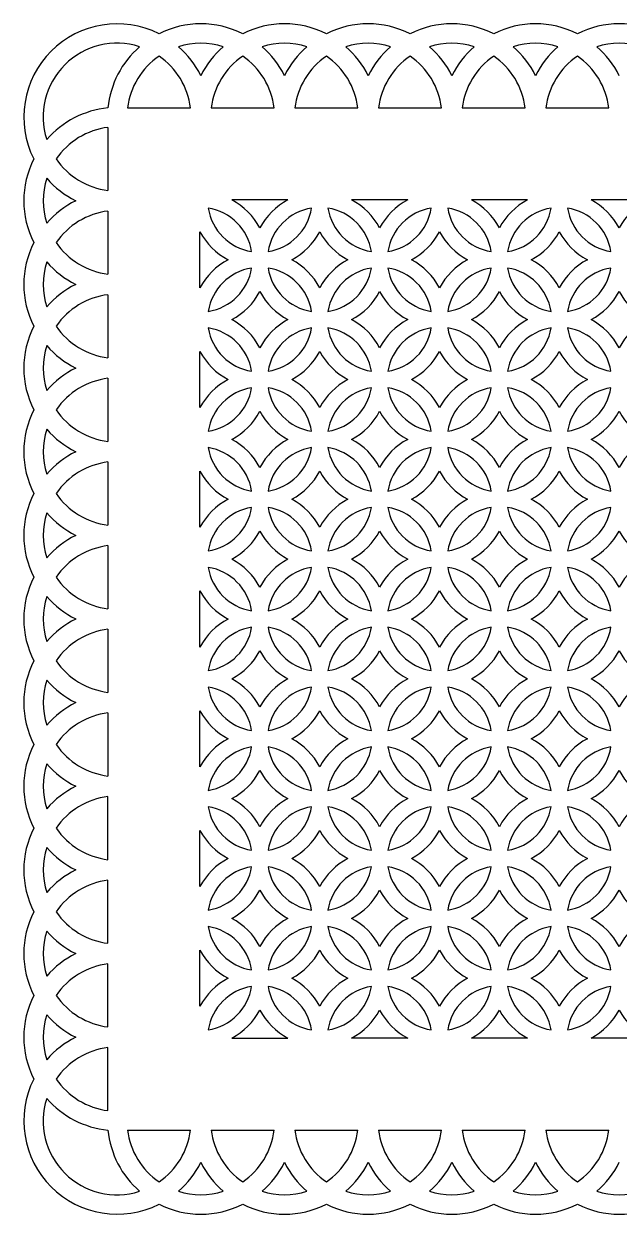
# Model space of a CAD drawing. Extents: x -350 to 190, y 155 to 395.
# Drawn here: x -74.2 to -12.7, y 269.9 to 392.8 of the extents above; entities that cross this region are included whole.
import ezdxf

# ---------------------------------------------------------------- set-up
doc = ezdxf.new("R2010")
doc.units = 0
doc.layers.get('0').update_dxf_attribs({"linetype": 'CONTINUOUS'})

msp = doc.modelspace()

# ---------------------------------------------------------------- linework, layer by layer
for p, q in [((-63.471048, 384.132136), (-56.953811, 384.132136)), ((-54.83447, 384.132136), (-48.317234, 384.132136)), ((-46.197893, 384.132136), (-39.680656, 384.132136)), ((-37.561315, 384.132136), (-31.044079, 384.132136)), ((-28.924738, 384.132136), (-22.407501, 384.132136)), ((-20.288161, 384.132136), (-13.770924, 384.132136)), ((-65.483501, 382.119682), (-65.483501, 375.602446)), ((-46.904122, 374.631938), (-52.699073, 374.631938)), ((-34.540674, 374.631938), (-40.335625, 374.631938)), ((-22.177226, 374.631938), (-27.972177, 374.631938)), ((-9.813778, 374.631938), (-15.608729, 374.631938)), ((-65.483501, 373.483105), (-65.483501, 366.965869)), ((-55.983322, 365.552739), (-55.983322, 371.34769)), ((-65.483501, 364.846528), (-65.483501, 358.329291)), ((-55.983322, 353.189291), (-55.983322, 358.984242)), ((-65.483501, 356.20995), (-65.483501, 349.692714)), ((-65.483501, 347.573373), (-65.483501, 341.056136)), ((-55.983322, 340.825843), (-55.983322, 346.620794)), ((-65.483501, 338.936795), (-65.483501, 332.419559)), ((-55.983322, 328.462395), (-55.983322, 334.257346)), ((-65.483501, 330.300218), (-65.483501, 323.782982)), ((-65.483501, 321.663641), (-65.483501, 315.146404)), ((-55.983322, 316.098947), (-55.983322, 321.893898)), ((-65.483501, 306.509827), (-65.483501, 313.027063)), ((-55.983322, 303.735499), (-55.983322, 309.53045)), ((-65.483501, 297.873249), (-65.483501, 304.390486)), ((-55.983322, 291.372051), (-55.983322, 297.167002)), ((-65.483501, 289.236672), (-65.483501, 295.753909)), ((-52.699073, 288.087802), (-46.904122, 288.087802)), ((-34.540674, 288.087802), (-40.335625, 288.087802)), ((-22.177226, 288.087802), (-27.972177, 288.087802)), ((-9.813778, 288.087802), (-15.608729, 288.087802)), ((-65.483501, 280.600095), (-65.483501, 287.117331)), ((-63.471048, 278.587641), (-56.953811, 278.587641)), ((-54.83447, 278.587641), (-48.317234, 278.587641)), ((-46.197893, 278.587641), (-39.680656, 278.587641)), ((-37.561315, 278.587641), (-31.044079, 278.587641)), ((-28.924738, 278.587641), (-22.407501, 278.587641)), ((-20.288161, 278.587641), (-13.770924, 278.587641))]:
    msp.add_line(p, q)
for centre, radius, start, end in [((-64.530718, 383.179353), 9.636577, 63.377233, 206.622767), ((-55.894141, 383.179353), 9.636577, 63.377233, 116.622767), ((-47.257563, 383.179353), 9.636577, 63.377233, 116.622767), ((-38.620986, 383.179353), 9.636577, 63.377233, 116.622767), ((-29.984408, 383.179353), 9.636577, 63.377233, 116.622767), ((-21.347831, 383.179353), 9.636577, 63.377233, 116.622767), ((-12.711254, 383.179353), 9.636577, 63.377233, 116.622767), ((-64.530718, 383.179353), 7.636577, 72.327431, 197.672569), ((-55.894141, 383.179353), 9.636577, 130.96948, 174.32581), ((-55.894141, 383.179353), 7.636577, 72.327431, 107.672569), ((-64.530718, 383.179353), 9.636577, 26.333307, 49.03052), ((-47.257563, 383.179353), 9.636577, 130.96948, 153.666693), ((-55.894141, 383.179353), 9.636577, 26.333307, 49.03052), ((-47.257563, 383.179353), 7.636577, 72.327431, 107.672569), ((-38.620986, 383.179353), 9.636577, 130.96948, 153.666693), ((-38.620986, 383.179353), 7.636577, 72.327431, 107.672569), ((-47.257563, 383.179353), 9.636577, 26.333307, 49.03052), ((-29.984408, 383.179353), 9.636577, 130.96948, 153.666693), ((-38.620986, 383.179353), 9.636577, 26.333307, 49.03052), ((-29.984408, 383.179353), 7.636577, 72.327431, 107.672569), ((-21.347831, 383.179353), 9.636577, 130.96948, 153.666693), ((-21.347831, 383.179353), 7.636577, 72.327431, 107.672569), ((-29.984408, 383.179353), 9.636577, 26.333307, 49.03052), ((-12.711254, 383.179353), 9.636577, 130.96948, 153.666693), ((-12.711254, 383.179353), 7.636577, 72.327431, 107.672569), ((-21.347831, 383.179353), 9.636577, 26.333307, 49.03052), ((-55.894141, 383.179353), 7.636577, 124.435238, 172.832776), ((-64.530718, 383.179353), 7.636577, 7.167224, 55.564762), ((-47.257563, 383.179353), 7.636577, 124.435238, 172.832776), ((-55.894141, 383.179353), 7.636577, 7.167224, 55.564762), ((-38.620986, 383.179353), 7.636577, 124.435238, 172.832776), ((-47.257563, 383.179353), 7.636577, 7.167224, 55.564762), ((-29.984408, 383.179353), 7.636577, 124.435238, 172.832776), ((-38.620986, 383.179353), 7.636577, 7.167224, 55.564762), ((-21.347831, 383.179353), 7.636577, 124.435238, 172.832776), ((-29.984408, 383.179353), 7.636577, 7.167224, 55.564762), ((-12.711254, 383.179353), 7.636577, 124.435238, 172.832776), ((-21.347831, 383.179353), 7.636577, 7.167224, 55.564762), ((-64.530718, 374.542775), 9.636577, 95.67419, 139.03052), ((-64.530718, 374.542775), 7.636577, 97.167224, 145.564762), ((-64.530718, 374.542775), 9.636577, 153.377233, 206.622767), ((-64.530718, 383.179353), 7.636577, 214.435238, 262.832776), ((-64.530718, 374.542775), 7.636577, 162.327431, 197.672569), ((-64.530718, 383.179353), 9.636577, 220.96948, 243.666693), ((-64.530718, 365.906198), 9.636577, 116.333307, 139.03052), ((-49.801598, 374.631938), 5.4, 189.044199, 260.955801), ((-55.983322, 368.450214), 5.4, 9.044199, 80.955801), ((-55.983322, 368.450214), 7, 27.980975, 62.019025), ((-43.619874, 368.450214), 7, 117.980975, 152.019025), ((-49.801598, 374.631938), 5.4, 279.044199, 350.955801), ((-43.619874, 368.450214), 5.4, 99.044199, 170.955801), ((-37.43815, 374.631938), 5.4, 189.044199, 260.955801), ((-43.619874, 368.450214), 5.4, 9.044199, 80.955801), ((-43.619874, 368.450214), 7, 27.980975, 62.019025), ((-31.256426, 368.450214), 7, 117.980975, 152.019025), ((-37.43815, 374.631938), 5.4, 279.044199, 350.955801), ((-31.256426, 368.450214), 5.4, 99.044199, 170.955801), ((-25.074702, 374.631938), 5.4, 189.044199, 260.955801), ((-31.256426, 368.450214), 5.4, 9.044199, 80.955801), ((-31.256426, 368.450214), 7, 27.980975, 62.019025), ((-18.892978, 368.450214), 7, 117.980975, 152.019025), ((-25.074702, 374.631938), 5.4, 279.044199, 350.955801), ((-18.892978, 368.450214), 5.4, 99.044199, 170.955801), ((-12.711254, 374.631938), 5.4, 189.044199, 260.955801), ((-18.892978, 368.450214), 5.4, 9.044199, 80.955801), ((-18.892978, 368.450214), 7, 27.980975, 62.019025), ((-6.52953, 368.450214), 7, 117.980975, 152.019025), ((-64.530718, 365.906198), 7.636577, 97.167224, 145.564762), ((-49.801598, 374.631938), 7, 207.980975, 242.019025), ((-49.801598, 374.631938), 7, 297.980975, 332.019025), ((-37.43815, 374.631938), 7, 207.980975, 242.019025), ((-37.43815, 374.631938), 7, 297.980975, 332.019025), ((-25.074702, 374.631938), 7, 207.980975, 242.019025), ((-25.074702, 374.631938), 7, 297.980975, 332.019025), ((-12.711254, 374.631938), 7, 207.980975, 242.019025), ((-64.530718, 365.906198), 9.636577, 153.377233, 206.622767), ((-64.530718, 374.542775), 7.636577, 214.435238, 262.832776), ((-64.530718, 365.906198), 7.636577, 162.327431, 197.672569), ((-64.530718, 374.542775), 9.636577, 220.96948, 243.666693), ((-49.801598, 362.26849), 7, 117.980975, 152.019025), ((-49.801598, 362.26849), 5.4, 99.044199, 170.955801), ((-55.983322, 368.450214), 5.4, 279.044199, 350.955801), ((-49.801598, 362.26849), 5.4, 9.044199, 80.955801), ((-43.619874, 368.450214), 5.4, 189.044199, 260.955801), ((-49.801598, 362.26849), 7, 27.980975, 62.019025), ((-37.43815, 362.26849), 7, 117.980975, 152.019025), ((-37.43815, 362.26849), 5.4, 99.044199, 170.955801), ((-43.619874, 368.450214), 5.4, 279.044199, 350.955801), ((-37.43815, 362.26849), 5.4, 9.044199, 80.955801), ((-31.256426, 368.450214), 5.4, 189.044199, 260.955801), ((-37.43815, 362.26849), 7, 27.980975, 62.019025), ((-25.074702, 362.26849), 7, 117.980975, 152.019025), ((-25.074702, 362.26849), 5.4, 99.044199, 170.955801), ((-31.256426, 368.450214), 5.4, 279.044199, 350.955801), ((-25.074702, 362.26849), 5.4, 9.044199, 80.955801), ((-18.892978, 368.450214), 5.4, 189.044199, 260.955801), ((-25.074702, 362.26849), 7, 27.980975, 62.019025), ((-12.711254, 362.26849), 7, 117.980975, 152.019025), ((-12.711254, 362.26849), 5.4, 99.044199, 170.955801), ((-18.892978, 368.450214), 5.4, 279.044199, 350.955801), ((-64.530718, 357.269621), 9.636577, 116.333307, 139.03052), ((-55.983322, 368.450214), 7, 297.980975, 332.019025), ((-43.619874, 368.450214), 7, 207.980975, 242.019025), ((-43.619874, 368.450214), 7, 297.980975, 332.019025), ((-31.256426, 368.450214), 7, 207.980975, 242.019025), ((-31.256426, 368.450214), 7, 297.980975, 332.019025), ((-18.892978, 368.450214), 7, 207.980975, 242.019025), ((-18.892978, 368.450214), 7, 297.980975, 332.019025), ((-6.52953, 368.450214), 7, 207.980975, 242.019025), ((-64.530718, 357.269621), 7.636577, 97.167224, 145.564762), ((-64.530718, 357.269621), 9.636577, 153.377233, 206.622767), ((-64.530718, 365.906198), 7.636577, 214.435238, 262.832776), ((-55.983322, 356.086766), 5.4, 9.044199, 80.955801), ((-49.801598, 362.26849), 5.4, 189.044199, 260.955801), ((-55.983322, 356.086766), 7, 27.980975, 62.019025), ((-43.619874, 356.086766), 7, 117.980975, 152.019025), ((-49.801598, 362.26849), 5.4, 279.044199, 350.955801), ((-43.619874, 356.086766), 5.4, 99.044199, 170.955801), ((-37.43815, 362.26849), 5.4, 189.044199, 260.955801), ((-43.619874, 356.086766), 5.4, 9.044199, 80.955801), ((-43.619874, 356.086766), 7, 27.980975, 62.019025), ((-31.256426, 356.086766), 7, 117.980975, 152.019025), ((-31.256426, 356.086766), 5.4, 99.044199, 170.955801), ((-37.43815, 362.26849), 5.4, 279.044199, 350.955801), ((-25.074702, 362.26849), 5.4, 189.044199, 260.955801), ((-31.256426, 356.086766), 5.4, 9.044199, 80.955801), ((-31.256426, 356.086766), 7, 27.980975, 62.019025), ((-18.892978, 356.086766), 7, 117.980975, 152.019025), ((-25.074702, 362.26849), 5.4, 279.044199, 350.955801), ((-18.892978, 356.086766), 5.4, 99.044199, 170.955801), ((-12.711254, 362.26849), 5.4, 189.044199, 260.955801), ((-18.892978, 356.086766), 5.4, 9.044199, 80.955801), ((-18.892978, 356.086766), 7, 27.980975, 62.019025), ((-6.52953, 356.086766), 7, 117.980975, 152.019025), ((-64.530718, 357.269621), 7.636577, 162.327431, 197.672569), ((-64.530718, 365.906198), 9.636577, 220.96948, 243.666693), ((-49.801598, 362.26849), 7, 207.980975, 242.019025), ((-49.801598, 362.26849), 7, 297.980975, 332.019025), ((-37.43815, 362.26849), 7, 207.980975, 242.019025), ((-37.43815, 362.26849), 7, 297.980975, 332.019025), ((-25.074702, 362.26849), 7, 207.980975, 242.019025), ((-25.074702, 362.26849), 7, 297.980975, 332.019025), ((-12.711254, 362.26849), 7, 207.980975, 242.019025), ((-64.530718, 348.633043), 9.636577, 116.333307, 139.03052), ((-64.530718, 348.633043), 7.636577, 97.167224, 145.564762), ((-49.801598, 349.905042), 7, 117.980975, 152.019025), ((-55.983322, 356.086766), 5.4, 279.044199, 350.955801), ((-49.801598, 349.905042), 5.4, 99.044199, 170.955801), ((-43.619874, 356.086766), 5.4, 189.044199, 260.955801), ((-49.801598, 349.905042), 5.4, 9.044199, 80.955801), ((-49.801598, 349.905042), 7, 27.980975, 62.019025), ((-37.43815, 349.905042), 7, 117.980975, 152.019025), ((-37.43815, 349.905042), 5.4, 99.044199, 170.955801), ((-43.619874, 356.086766), 5.4, 279.044199, 350.955801), ((-31.256426, 356.086766), 5.4, 189.044199, 260.955801), ((-37.43815, 349.905042), 5.4, 9.044199, 80.955801), ((-37.43815, 349.905042), 7, 27.980975, 62.019025), ((-25.074702, 349.905042), 7, 117.980975, 152.019025), ((-25.074702, 349.905042), 5.4, 99.044199, 170.955801), ((-31.256426, 356.086766), 5.4, 279.044199, 350.955801), ((-18.892978, 356.086766), 5.4, 189.044199, 260.955801), ((-25.074702, 349.905042), 5.4, 9.044199, 80.955801), ((-25.074702, 349.905042), 7, 27.980975, 62.019025), ((-12.711254, 349.905042), 7, 117.980975, 152.019025), ((-12.711254, 349.905042), 5.4, 99.044199, 170.955801), ((-18.892978, 356.086766), 5.4, 279.044199, 350.955801), ((-64.530718, 348.633043), 9.636577, 153.377233, 206.622767), ((-64.530718, 357.269621), 7.636577, 214.435238, 262.832776), ((-55.983322, 356.086766), 7, 297.980975, 332.019025), ((-43.619874, 356.086766), 7, 207.980975, 242.019025), ((-43.619874, 356.086766), 7, 297.980975, 332.019025), ((-31.256426, 356.086766), 7, 207.980975, 242.019025), ((-31.256426, 356.086766), 7, 297.980975, 332.019025), ((-18.892978, 356.086766), 7, 207.980975, 242.019025), ((-18.892978, 356.086766), 7, 297.980975, 332.019025), ((-6.52953, 356.086766), 7, 207.980975, 242.019025), ((-64.530718, 348.633043), 7.636577, 162.327431, 197.672569), ((-64.530718, 357.269621), 9.636577, 220.96948, 243.666693), ((-64.530718, 357.269621), 9.636577, 220.96948, 243.666693), ((-55.983322, 343.723318), 7, 27.980975, 62.019025), ((-43.619874, 343.723318), 7, 117.980975, 152.019025), ((-43.619874, 343.723318), 7, 27.980975, 62.019025), ((-31.256426, 343.723318), 7, 117.980975, 152.019025), ((-31.256426, 343.723318), 7, 27.980975, 62.019025), ((-18.892978, 343.723318), 7, 117.980975, 152.019025), ((-18.892978, 343.723318), 7, 27.980975, 62.019025), ((-6.52953, 343.723318), 7, 117.980975, 152.019025), ((-64.530718, 339.996466), 9.636577, 116.333307, 139.03052), ((-49.801598, 349.905042), 5.4, 189.044199, 260.955801), ((-55.983322, 343.723318), 5.4, 9.044199, 80.955801), ((-49.801598, 349.905042), 5.4, 279.044199, 350.955801), ((-43.619874, 343.723318), 5.4, 99.044199, 170.955801), ((-37.43815, 349.905042), 5.4, 189.044199, 260.955801), ((-43.619874, 343.723318), 5.4, 9.044199, 80.955801), ((-37.43815, 349.905042), 5.4, 279.044199, 350.955801), ((-31.256426, 343.723318), 5.4, 99.044199, 170.955801), ((-25.074702, 349.905042), 5.4, 189.044199, 260.955801), ((-31.256426, 343.723318), 5.4, 9.044199, 80.955801), ((-25.074702, 349.905042), 5.4, 279.044199, 350.955801), ((-18.892978, 343.723318), 5.4, 99.044199, 170.955801), ((-12.711254, 349.905042), 5.4, 189.044199, 260.955801), ((-18.892978, 343.723318), 5.4, 9.044199, 80.955801), ((-64.530718, 339.996466), 7.636577, 97.167224, 145.564762), ((-49.801598, 349.905042), 7, 207.980975, 242.019025), ((-49.801598, 349.905042), 7, 297.980975, 332.019025), ((-37.43815, 349.905042), 7, 207.980975, 242.019025), ((-37.43815, 349.905042), 7, 297.980975, 332.019025), ((-25.074702, 349.905042), 7, 207.980975, 242.019025), ((-25.074702, 349.905042), 7, 297.980975, 332.019025), ((-12.711254, 349.905042), 7, 207.980975, 242.019025), ((-64.530718, 339.996466), 9.636577, 153.377233, 206.622767), ((-64.530718, 348.633043), 7.636577, 214.435238, 262.832776), ((-49.801598, 337.541594), 7, 117.980975, 152.019025), ((-49.801598, 337.541594), 7, 27.980975, 62.019025), ((-37.43815, 337.541594), 7, 117.980975, 152.019025), ((-37.43815, 337.541594), 7, 27.980975, 62.019025), ((-25.074702, 337.541594), 7, 117.980975, 152.019025), ((-25.074702, 337.541594), 7, 27.980975, 62.019025), ((-12.711254, 337.541594), 7, 117.980975, 152.019025), ((-64.530718, 339.996466), 7.636577, 162.327431, 197.672569), ((-64.530718, 348.633043), 9.636577, 220.96948, 243.666693), ((-55.983322, 343.723318), 5.4, 279.044199, 350.955801), ((-49.801598, 337.541594), 5.4, 99.044199, 170.955801), ((-43.619874, 343.723318), 5.4, 189.044199, 260.955801), ((-49.801598, 337.541594), 5.4, 9.044199, 80.955801), ((-43.619874, 343.723318), 5.4, 279.044199, 350.955801), ((-37.43815, 337.541594), 5.4, 99.044199, 170.955801), ((-31.256426, 343.723318), 5.4, 189.044199, 260.955801), ((-37.43815, 337.541594), 5.4, 9.044199, 80.955801), ((-25.074702, 337.541594), 5.4, 99.044199, 170.955801), ((-31.256426, 343.723318), 5.4, 279.044199, 350.955801), ((-18.892978, 343.723318), 5.4, 189.044199, 260.955801), ((-25.074702, 337.541594), 5.4, 9.044199, 80.955801), ((-12.711254, 337.541594), 5.4, 99.044199, 170.955801), ((-18.892978, 343.723318), 5.4, 279.044199, 350.955801), ((-64.530718, 331.359889), 9.636577, 116.333307, 139.03052), ((-55.983322, 343.723318), 7, 297.980975, 332.019025), ((-43.619874, 343.723318), 7, 207.980975, 242.019025), ((-43.619874, 343.723318), 7, 297.980975, 332.019025), ((-31.256426, 343.723318), 7, 207.980975, 242.019025), ((-31.256426, 343.723318), 7, 297.980975, 332.019025), ((-18.892978, 343.723318), 7, 207.980975, 242.019025), ((-18.892978, 343.723318), 7, 297.980975, 332.019025), ((-6.52953, 343.723318), 7, 207.980975, 242.019025), ((-64.530718, 331.359889), 7.636577, 97.167224, 145.564762), ((-55.983322, 331.35987), 7, 27.980975, 62.019025), ((-43.619874, 331.35987), 7, 117.980975, 152.019025), ((-43.619874, 331.35987), 7, 27.980975, 62.019025), ((-31.256426, 331.35987), 7, 117.980975, 152.019025), ((-31.256426, 331.35987), 7, 27.980975, 62.019025), ((-18.892978, 331.35987), 7, 117.980975, 152.019025), ((-18.892978, 331.35987), 7, 27.980975, 62.019025), ((-6.52953, 331.35987), 7, 117.980975, 152.019025), ((-64.530718, 331.359889), 9.636577, 153.377233, 206.622767), ((-64.530718, 339.996466), 7.636577, 214.435238, 262.832776), ((-55.983322, 331.35987), 5.4, 9.044199, 80.955801), ((-49.801598, 337.541594), 5.4, 189.044199, 260.955801), ((-43.619874, 331.35987), 5.4, 99.044199, 170.955801), ((-49.801598, 337.541594), 5.4, 279.044199, 350.955801), ((-43.619874, 331.35987), 5.4, 9.044199, 80.955801), ((-37.43815, 337.541594), 5.4, 189.044199, 260.955801), ((-31.256426, 331.35987), 5.4, 99.044199, 170.955801), ((-37.43815, 337.541594), 5.4, 279.044199, 350.955801), ((-25.074702, 337.541594), 5.4, 189.044199, 260.955801), ((-31.256426, 331.35987), 5.4, 9.044199, 80.955801), ((-18.892978, 331.35987), 5.4, 99.044199, 170.955801), ((-25.074702, 337.541594), 5.4, 279.044199, 350.955801), ((-12.711254, 337.541594), 5.4, 189.044199, 260.955801), ((-18.892978, 331.35987), 5.4, 9.044199, 80.955801), ((-64.530718, 331.359889), 7.636577, 162.327431, 197.672569), ((-64.530718, 339.996466), 9.636577, 220.96948, 243.666693), ((-49.801598, 337.541594), 7, 207.980975, 242.019025), ((-49.801598, 337.541594), 7, 297.980975, 332.019025), ((-37.43815, 337.541594), 7, 207.980975, 242.019025), ((-37.43815, 337.541594), 7, 297.980975, 332.019025), ((-25.074702, 337.541594), 7, 207.980975, 242.019025), ((-25.074702, 337.541594), 7, 297.980975, 332.019025), ((-12.711254, 337.541594), 7, 207.980975, 242.019025), ((-64.530718, 322.723311), 9.636577, 116.333307, 139.03052), ((-49.801598, 325.178146), 7, 117.980975, 152.019025), ((-49.801598, 325.178146), 7, 27.980975, 62.019025), ((-37.43815, 325.178146), 7, 117.980975, 152.019025), ((-37.43815, 325.178146), 7, 27.980975, 62.019025), ((-25.074702, 325.178146), 7, 117.980975, 152.019025), ((-25.074702, 325.178146), 7, 27.980975, 62.019025), ((-12.711254, 325.178146), 7, 117.980975, 152.019025), ((-64.530718, 322.723311), 7.636577, 97.167224, 145.564762), ((-49.801598, 325.178146), 5.4, 99.044199, 170.955801), ((-55.983322, 331.35987), 5.4, 279.044199, 350.955801), ((-49.801598, 325.178146), 5.4, 9.044199, 80.955801), ((-43.619874, 331.35987), 5.4, 189.044199, 260.955801), ((-37.43815, 325.178146), 5.4, 99.044199, 170.955801), ((-43.619874, 331.35987), 5.4, 279.044199, 350.955801), ((-31.256426, 331.35987), 5.4, 189.044199, 260.955801), ((-37.43815, 325.178146), 5.4, 9.044199, 80.955801), ((-25.074702, 325.178146), 5.4, 99.044199, 170.955801), ((-31.256426, 331.35987), 5.4, 279.044199, 350.955801), ((-25.074702, 325.178146), 5.4, 9.044199, 80.955801), ((-18.892978, 331.35987), 5.4, 189.044199, 260.955801), ((-12.711254, 325.178146), 5.4, 99.044199, 170.955801), ((-18.892978, 331.35987), 5.4, 279.044199, 350.955801), ((-64.530718, 322.723311), 9.636577, 153.377233, 206.622767), ((-64.530718, 331.359889), 7.636577, 214.435238, 262.832776), ((-55.983322, 331.35987), 7, 297.980975, 332.019025), ((-43.619874, 331.35987), 7, 207.980975, 242.019025), ((-43.619874, 331.35987), 7, 297.980975, 332.019025), ((-31.256426, 331.35987), 7, 207.980975, 242.019025), ((-31.256426, 331.35987), 7, 297.980975, 332.019025), ((-18.892978, 331.35987), 7, 207.980975, 242.019025), ((-18.892978, 331.35987), 7, 297.980975, 332.019025), ((-6.52953, 331.35987), 7, 207.980975, 242.019025), ((-64.530718, 322.723311), 7.636577, 162.327431, 197.672569), ((-64.530718, 331.359889), 9.636577, 220.96948, 243.666693), ((-55.983322, 318.996422), 7, 27.980975, 62.019025), ((-43.619874, 318.996422), 7, 117.980975, 152.019025), ((-43.619874, 318.996422), 7, 27.980975, 62.019025), ((-31.256426, 318.996422), 7, 117.980975, 152.019025), ((-31.256426, 318.996422), 7, 27.980975, 62.019025), ((-18.892978, 318.996422), 7, 117.980975, 152.019025), ((-18.892978, 318.996422), 7, 27.980975, 62.019025), ((-6.52953, 318.996422), 7, 117.980975, 152.019025), ((-49.801598, 325.178146), 5.4, 189.044199, 260.955801), ((-55.983322, 318.996422), 5.4, 9.044199, 80.955801), ((-43.619874, 318.996422), 5.4, 99.044199, 170.955801), ((-49.801598, 325.178146), 5.4, 279.044199, 350.955801), ((-43.619874, 318.996422), 5.4, 9.044199, 80.955801), ((-37.43815, 325.178146), 5.4, 189.044199, 260.955801), ((-31.256426, 318.996422), 5.4, 99.044199, 170.955801), ((-37.43815, 325.178146), 5.4, 279.044199, 350.955801), ((-25.074702, 325.178146), 5.4, 189.044199, 260.955801), ((-31.256426, 318.996422), 5.4, 9.044199, 80.955801), ((-18.892978, 318.996422), 5.4, 99.044199, 170.955801), ((-25.074702, 325.178146), 5.4, 279.044199, 350.955801), ((-18.892978, 318.996422), 5.4, 9.044199, 80.955801), ((-12.711254, 325.178146), 5.4, 189.044199, 260.955801), ((-64.530718, 314.086734), 9.636577, 116.333307, 139.03052), ((-64.530718, 314.086734), 7.636577, 97.167224, 145.564762), ((-49.801598, 325.178146), 7, 207.980975, 242.019025), ((-49.801598, 325.178146), 7, 297.980975, 332.019025), ((-37.43815, 325.178146), 7, 207.980975, 242.019025), ((-37.43815, 325.178146), 7, 297.980975, 332.019025), ((-25.074702, 325.178146), 7, 207.980975, 242.019025), ((-25.074702, 325.178146), 7, 297.980975, 332.019025), ((-12.711254, 325.178146), 7, 207.980975, 242.019025), ((-64.530718, 314.086734), 9.636577, 153.377233, 206.622767), ((-64.530718, 322.723311), 7.636577, 214.435238, 262.832776), ((-49.801598, 312.814698), 7, 117.980975, 152.019025), ((-49.801598, 312.814698), 7, 27.980975, 62.019025), ((-37.43815, 312.814698), 7, 117.980975, 152.019025), ((-37.43815, 312.814698), 7, 27.980975, 62.019025), ((-25.074702, 312.814698), 7, 117.980975, 152.019025), ((-25.074702, 312.814698), 7, 27.980975, 62.019025), ((-12.711254, 312.814698), 7, 117.980975, 152.019025), ((-49.801598, 312.814698), 5.4, 99.044199, 170.955801), ((-55.983322, 318.996422), 5.4, 279.044199, 350.955801), ((-43.619874, 318.996422), 5.4, 189.044199, 260.955801), ((-49.801598, 312.814698), 5.4, 9.044199, 80.955801), ((-43.619874, 318.996422), 5.4, 279.044199, 350.955801), ((-37.43815, 312.814698), 5.4, 99.044199, 170.955801), ((-31.256426, 318.996422), 5.4, 189.044199, 260.955801), ((-37.43815, 312.814698), 5.4, 9.044199, 80.955801), ((-25.074702, 312.814698), 5.4, 99.044199, 170.955801), ((-31.256426, 318.996422), 5.4, 279.044199, 350.955801), ((-18.892978, 318.996422), 5.4, 189.044199, 260.955801), ((-25.074702, 312.814698), 5.4, 9.044199, 80.955801), ((-12.711254, 312.814698), 5.4, 99.044199, 170.955801), ((-18.892978, 318.996422), 5.4, 279.044199, 350.955801), ((-64.530718, 314.086734), 7.636577, 162.327431, 197.672569), ((-64.530718, 322.723311), 9.636577, 220.96948, 243.666693), ((-55.983322, 318.996422), 7, 297.980975, 332.019025), ((-43.619874, 318.996422), 7, 207.980975, 242.019025), ((-43.619874, 318.996422), 7, 297.980975, 332.019025), ((-31.256426, 318.996422), 7, 207.980975, 242.019025), ((-31.256426, 318.996422), 7, 297.980975, 332.019025), ((-18.892978, 318.996422), 7, 207.980975, 242.019025), ((-18.892978, 318.996422), 7, 297.980975, 332.019025), ((-6.52953, 318.996422), 7, 207.980975, 242.019025), ((-64.530718, 305.450156), 9.636577, 116.333307, 139.03052), ((-64.530718, 305.450156), 7.636577, 97.167224, 145.564762), ((-55.983322, 306.632974), 7, 27.980975, 62.019025), ((-43.619874, 306.632974), 7, 117.980975, 152.019025), ((-43.619874, 306.632974), 7, 27.980975, 62.019025), ((-31.256426, 306.632974), 7, 117.980975, 152.019025), ((-31.256426, 306.632974), 7, 27.980975, 62.019025), ((-18.892978, 306.632974), 7, 117.980975, 152.019025), ((-18.892978, 306.632974), 7, 27.980975, 62.019025), ((-6.52953, 306.632974), 7, 117.980975, 152.019025), ((-49.801598, 312.814698), 5.4, 189.044199, 260.955801), ((-55.983322, 306.632974), 5.4, 9.044199, 80.955801), ((-49.801598, 312.814698), 5.4, 279.044199, 350.955801), ((-43.619874, 306.632974), 5.4, 99.044199, 170.955801), ((-43.619874, 306.632974), 5.4, 9.044199, 80.955801), ((-37.43815, 312.814698), 5.4, 189.044199, 260.955801), ((-31.256426, 306.632974), 5.4, 99.044199, 170.955801), ((-37.43815, 312.814698), 5.4, 279.044199, 350.955801), ((-31.256426, 306.632974), 5.4, 9.044199, 80.955801), ((-25.074702, 312.814698), 5.4, 189.044199, 260.955801), ((-18.892978, 306.632974), 5.4, 99.044199, 170.955801), ((-25.074702, 312.814698), 5.4, 279.044199, 350.955801), ((-18.892978, 306.632974), 5.4, 9.044199, 80.955801), ((-12.711254, 312.814698), 5.4, 189.044199, 260.955801), ((-64.530718, 305.450156), 9.636577, 153.377233, 206.622767), ((-64.530718, 314.086734), 7.636577, 214.435238, 262.832776), ((-49.801598, 312.814698), 7, 207.980975, 242.019025), ((-49.801598, 312.814698), 7, 297.980975, 332.019025), ((-37.43815, 312.814698), 7, 207.980975, 242.019025), ((-37.43815, 312.814698), 7, 297.980975, 332.019025), ((-25.074702, 312.814698), 7, 207.980975, 242.019025), ((-25.074702, 312.814698), 7, 297.980975, 332.019025), ((-12.711254, 312.814698), 7, 207.980975, 242.019025), ((-64.530718, 305.450156), 7.636577, 162.327431, 197.672569), ((-64.530718, 314.086734), 9.636577, 220.96948, 243.666693), ((-49.801598, 300.45125), 7, 117.980975, 152.019025), ((-49.801598, 300.45125), 7, 27.980975, 62.019025), ((-37.43815, 300.45125), 7, 117.980975, 152.019025), ((-37.43815, 300.45125), 7, 27.980975, 62.019025), ((-25.074702, 300.45125), 7, 117.980975, 152.019025), ((-25.074702, 300.45125), 7, 27.980975, 62.019025), ((-12.711254, 300.45125), 7, 117.980975, 152.019025), ((-64.530718, 296.813579), 9.636577, 116.333307, 139.03052), ((-55.983322, 306.632974), 5.4, 279.044199, 350.955801), ((-49.801598, 300.45125), 5.4, 99.044199, 170.955801), ((-43.619874, 306.632974), 5.4, 189.044199, 260.955801), ((-49.801598, 300.45125), 5.4, 9.044199, 80.955801), ((-43.619874, 306.632974), 5.4, 279.044199, 350.955801), ((-37.43815, 300.45125), 5.4, 99.044199, 170.955801), ((-31.256426, 306.632974), 5.4, 189.044199, 260.955801), ((-37.43815, 300.45125), 5.4, 9.044199, 80.955801), ((-25.074702, 300.45125), 5.4, 99.044199, 170.955801), ((-31.256426, 306.632974), 5.4, 279.044199, 350.955801), ((-18.892978, 306.632974), 5.4, 189.044199, 260.955801), ((-25.074702, 300.45125), 5.4, 9.044199, 80.955801), ((-18.892978, 306.632974), 5.4, 279.044199, 350.955801), ((-12.711254, 300.45125), 5.4, 99.044199, 170.955801), ((-64.530718, 296.813579), 7.636577, 97.167224, 145.564762), ((-55.983322, 306.632974), 7, 297.980975, 332.019025), ((-43.619874, 306.632974), 7, 207.980975, 242.019025), ((-43.619874, 306.632974), 7, 297.980975, 332.019025), ((-31.256426, 306.632974), 7, 207.980975, 242.019025), ((-31.256426, 306.632974), 7, 297.980975, 332.019025), ((-18.892978, 306.632974), 7, 207.980975, 242.019025), ((-18.892978, 306.632974), 7, 297.980975, 332.019025), ((-6.52953, 306.632974), 7, 207.980975, 242.019025), ((-64.530718, 296.813579), 9.636577, 153.377233, 206.622767), ((-64.530718, 305.450156), 7.636577, 214.435238, 262.832776), ((-55.983322, 294.269526), 7, 27.980975, 62.019025), ((-43.619874, 294.269526), 7, 117.980975, 152.019025), ((-43.619874, 294.269526), 7, 27.980975, 62.019025), ((-31.256426, 294.269526), 7, 117.980975, 152.019025), ((-31.256426, 294.269526), 7, 27.980975, 62.019025), ((-18.892978, 294.269526), 7, 117.980975, 152.019025), ((-18.892978, 294.269526), 7, 27.980975, 62.019025), ((-6.52953, 294.269526), 7, 117.980975, 152.019025), ((-64.530718, 296.813579), 7.636577, 162.327431, 197.672569), ((-64.530718, 305.450156), 9.636577, 220.96948, 243.666693), ((-49.801598, 300.45125), 5.4, 189.044199, 260.955801), ((-55.983322, 294.269526), 5.4, 9.044199, 80.955801), ((-43.619874, 294.269526), 5.4, 99.044199, 170.955801), ((-49.801598, 300.45125), 5.4, 279.044199, 350.955801), ((-43.619874, 294.269526), 5.4, 9.044199, 80.955801), ((-37.43815, 300.45125), 5.4, 189.044199, 260.955801), ((-37.43815, 300.45125), 5.4, 279.044199, 350.955801), ((-31.256426, 294.269526), 5.4, 99.044199, 170.955801), ((-25.074702, 300.45125), 5.4, 189.044199, 260.955801), ((-31.256426, 294.269526), 5.4, 9.044199, 80.955801), ((-18.892978, 294.269526), 5.4, 99.044199, 170.955801), ((-25.074702, 300.45125), 5.4, 279.044199, 350.955801), ((-18.892978, 294.269526), 5.4, 9.044199, 80.955801), ((-12.711254, 300.45125), 5.4, 189.044199, 260.955801), ((-64.530718, 288.177002), 9.636577, 116.333307, 139.03052), ((-49.801598, 300.45125), 7, 207.980975, 242.019025), ((-49.801598, 300.45125), 7, 297.980975, 332.019025), ((-37.43815, 300.45125), 7, 207.980975, 242.019025), ((-37.43815, 300.45125), 7, 297.980975, 332.019025), ((-25.074702, 300.45125), 7, 207.980975, 242.019025), ((-25.074702, 300.45125), 7, 297.980975, 332.019025), ((-12.711254, 300.45125), 7, 207.980975, 242.019025), ((-64.530718, 288.177002), 7.636577, 97.167224, 145.564762), ((-49.801598, 288.087802), 7, 117.980975, 152.019025), ((-49.801598, 288.087802), 7, 27.980975, 62.019025), ((-37.43815, 288.087802), 7, 117.980975, 152.019025), ((-37.43815, 288.087802), 7, 27.980975, 62.019025), ((-25.074702, 288.087802), 7, 117.980975, 152.019025), ((-25.074702, 288.087802), 7, 27.980975, 62.019025), ((-12.711254, 288.087802), 7, 117.980975, 152.019025), ((-49.801598, 288.087802), 5.4, 99.044199, 170.955801), ((-55.983322, 294.269526), 5.4, 279.044199, 350.955801), ((-49.801598, 288.087802), 5.4, 9.044199, 80.955801), ((-43.619874, 294.269526), 5.4, 189.044199, 260.955801), ((-43.619874, 294.269526), 5.4, 279.044199, 350.955801), ((-37.43815, 288.087802), 5.4, 99.044199, 170.955801), ((-37.43815, 288.087802), 5.4, 9.044199, 80.955801), ((-31.256426, 294.269526), 5.4, 189.044199, 260.955801), ((-25.074702, 288.087802), 5.4, 99.044199, 170.955801), ((-31.256426, 294.269526), 5.4, 279.044199, 350.955801), ((-25.074702, 288.087802), 5.4, 9.044199, 80.955801), ((-18.892978, 294.269526), 5.4, 189.044199, 260.955801), ((-18.892978, 294.269526), 5.4, 279.044199, 350.955801), ((-12.711254, 288.087802), 5.4, 99.044199, 170.955801), ((-64.530718, 288.177002), 9.636577, 153.377233, 206.622767), ((-64.530718, 296.813579), 7.636577, 214.435238, 262.832776), ((-64.530718, 288.177002), 7.636577, 162.327431, 197.672569), ((-64.530718, 296.813579), 9.636577, 220.96948, 243.666693), ((-55.983322, 294.269526), 7, 297.980975, 332.019025), ((-43.619874, 294.269526), 7, 207.980975, 242.019025), ((-43.619874, 294.269526), 7, 297.980975, 332.019025), ((-31.256426, 294.269526), 7, 207.980975, 242.019025), ((-31.256426, 294.269526), 7, 297.980975, 332.019025), ((-18.892978, 294.269526), 7, 207.980975, 242.019025), ((-18.892978, 294.269526), 7, 297.980975, 332.019025), ((-6.52953, 294.269526), 7, 207.980975, 242.019025), ((-64.530718, 279.540424), 9.636577, 116.333307, 139.03052), ((-64.530718, 279.540424), 7.636577, 97.167224, 145.564762), ((-64.530718, 279.540424), 9.636577, 153.377233, 296.622767), ((-64.530718, 288.177002), 7.636577, 214.435238, 262.832776), ((-64.530718, 279.540424), 7.636577, 162.327431, 287.672569), ((-64.530718, 288.177002), 9.636577, 220.96948, 264.32581), ((-55.894141, 279.540424), 9.636577, 185.67419, 229.03052), ((-55.894141, 279.540424), 7.636577, 187.167224, 235.564762), ((-64.530718, 279.540424), 7.636577, 304.435238, 352.832776), ((-47.257563, 279.540424), 7.636577, 187.167224, 235.564762), ((-55.894141, 279.540424), 7.636577, 304.435238, 352.832776), ((-38.620986, 279.540424), 7.636577, 187.167224, 235.564762), ((-47.257563, 279.540424), 7.636577, 304.435238, 352.832776), ((-29.984408, 279.540424), 7.636577, 187.167224, 235.564762), ((-38.620986, 279.540424), 7.636577, 304.435238, 352.832776), ((-21.347831, 279.540424), 7.636577, 187.167224, 235.564762), ((-29.984408, 279.540424), 7.636577, 304.435238, 352.832776), ((-12.711254, 279.540424), 7.636577, 187.167224, 235.564762), ((-21.347831, 279.540424), 7.636577, 304.435238, 352.832776), ((-64.530718, 279.540424), 9.636577, 310.96948, 333.666693), ((-47.257563, 279.540424), 9.636577, 206.333307, 229.03052), ((-55.894141, 279.540424), 9.636577, 310.96948, 333.666693), ((-38.620986, 279.540424), 9.636577, 206.333307, 229.03052), ((-47.257563, 279.540424), 9.636577, 310.96948, 333.666693), ((-29.984408, 279.540424), 9.636577, 206.333307, 229.03052), ((-38.620986, 279.540424), 9.636577, 310.96948, 333.666693), ((-21.347831, 279.540424), 9.636577, 206.333307, 229.03052), ((-29.984408, 279.540424), 9.636577, 310.96948, 333.666693), ((-12.711254, 279.540424), 9.636577, 206.333307, 229.03052), ((-21.347831, 279.540424), 9.636577, 310.96948, 333.666693), ((-55.894141, 279.540424), 7.636577, 252.327431, 287.672569), ((-47.257563, 279.540424), 7.636577, 252.327431, 287.672569), ((-38.620986, 279.540424), 7.636577, 252.327431, 287.672569), ((-29.984408, 279.540424), 7.636577, 252.327431, 287.672569), ((-21.347831, 279.540424), 7.636577, 252.327431, 287.672569), ((-12.711254, 279.540424), 7.636577, 252.327431, 287.672569), ((-55.894141, 279.540424), 9.636577, 243.377233, 296.622767), ((-47.257563, 279.540424), 9.636577, 243.377233, 296.622767), ((-38.620986, 279.540424), 9.636577, 243.377233, 296.622767), ((-29.984408, 279.540424), 9.636577, 243.377233, 296.622767), ((-21.347831, 279.540424), 9.636577, 243.377233, 296.622767), ((-12.711254, 279.540424), 9.636577, 243.377233, 296.622767)]:
    msp.add_arc(centre, radius, start, end)

doc.saveas('drawing.dxf')
